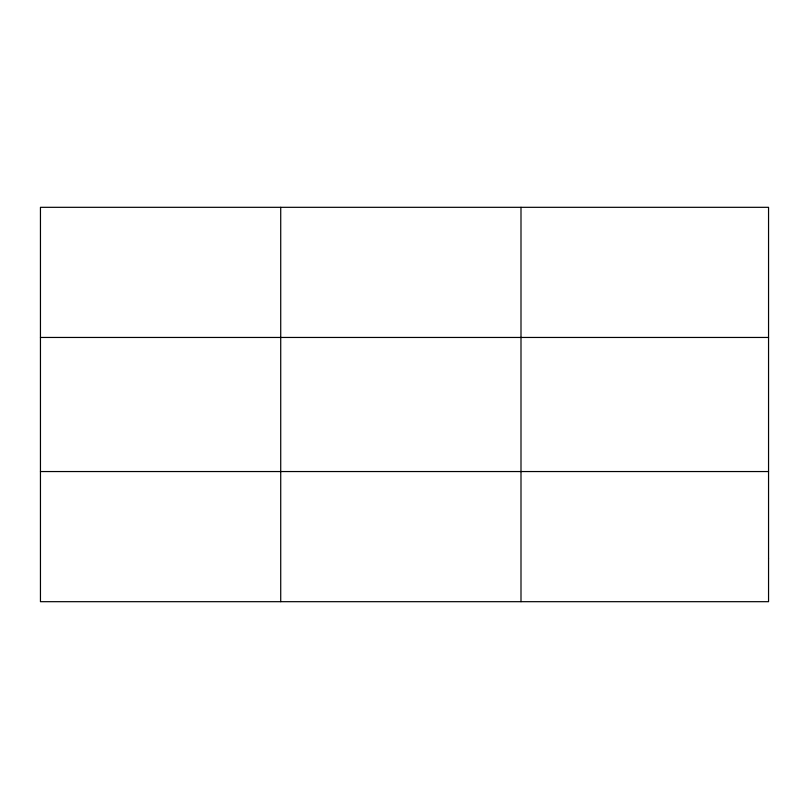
<?xml version="1.0" encoding="UTF-8"?>
<svg xmlns="http://www.w3.org/2000/svg" width="809" height="809" viewBox="0 0 809 809"><rect width="100%" height="100%" fill="white"/><g stroke="black" fill="none" stroke-linecap="round" stroke-linejoin="round"><path stroke-width="1.21" d="M280.723 207.316L280.723 601.684M520.996 207.316L520.996 601.684M40.45 337.454L768.55 337.454M40.45 471.546L768.55 471.546M768.55 558.301L768.55 601.684L40.45 601.684L40.45 207.316L768.55 207.316L768.55 558.301"/></g></svg>
